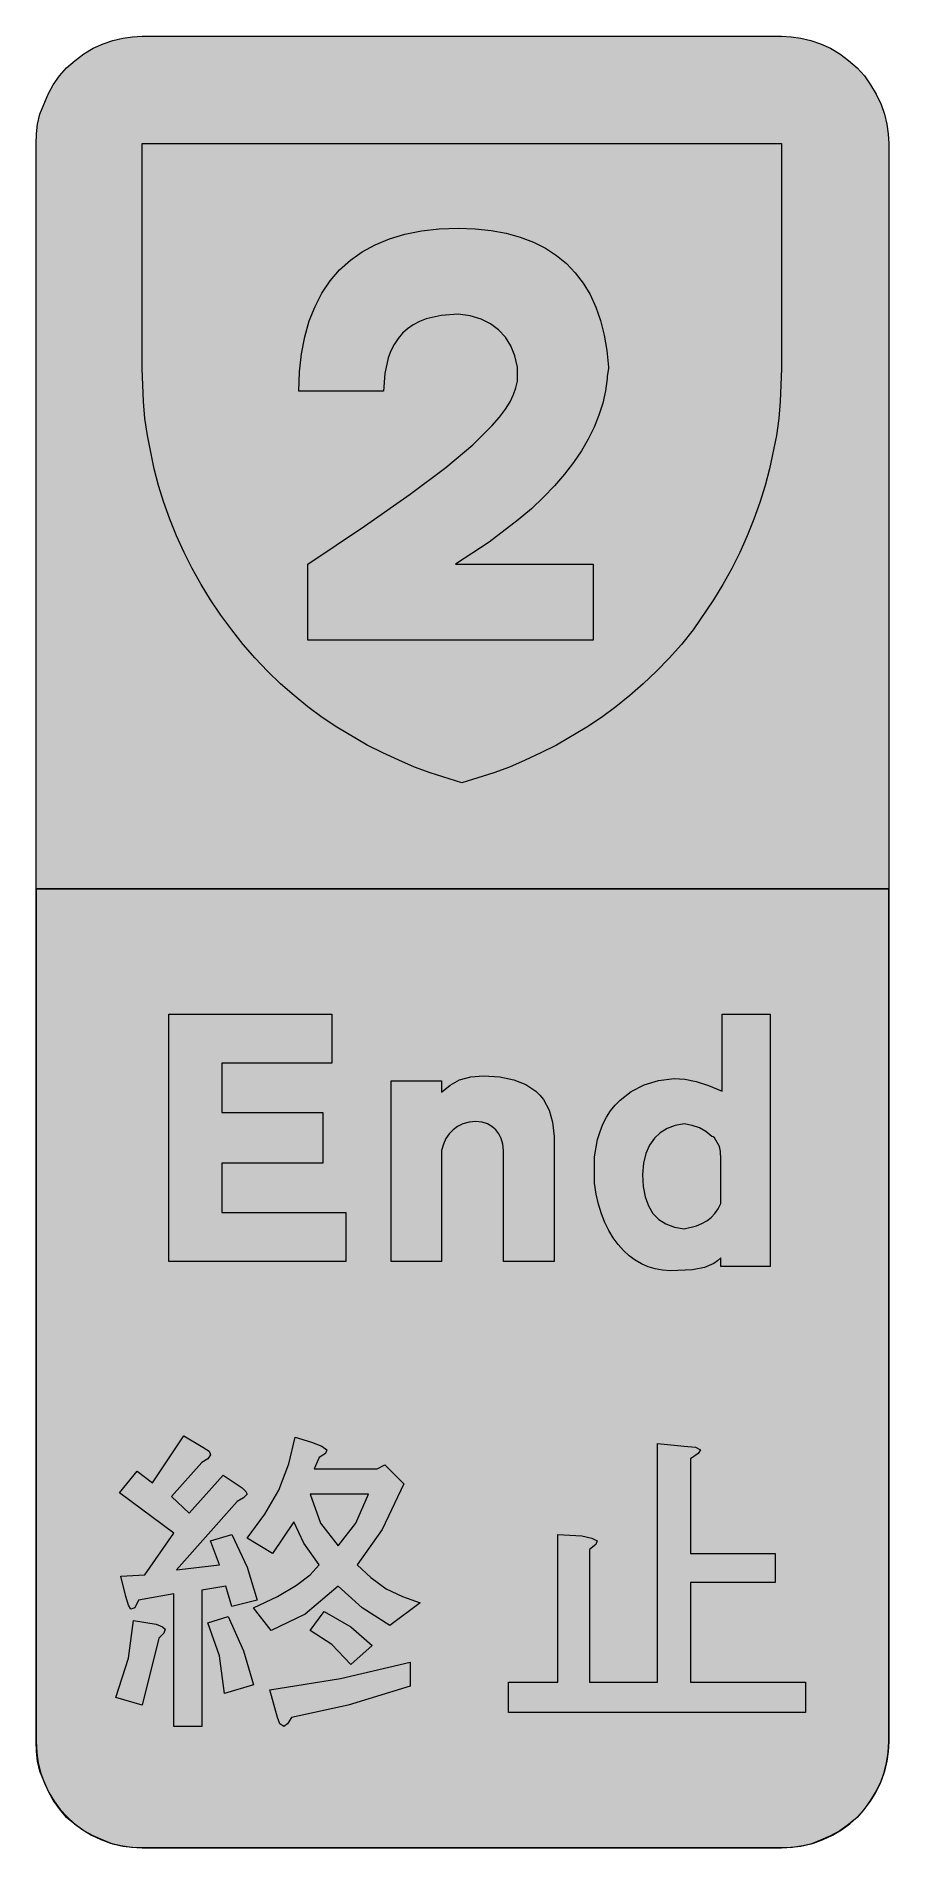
# Model space of a CAD drawing. Header units: metres. Extents: x 224 to 346, y 7 to 265.
import ezdxf

# ---------------------------------------------------------------- set-up
doc = ezdxf.new("R2010")
doc.units = ezdxf.units.M
for name, color, linetype, true_color in [('FILL_BLACK_000000', 7, 'Continuous', 0x000000), ('FILL_BLUE_0000FF', 7, 'Continuous', 0x0000ff), ('FILL_WHITE_FFFFFF', 7, 'Continuous', 0xffffff), ('FILL_YELLOW_FFFF00', 7, 'Continuous', 0xffff00), ('STROKE_BLUE_0000FF', 7, 'Continuous', 0x0000ff), ('STROKE_WHITE_FFFFFF', 7, 'Continuous', 0xffffff)]:
    doc.layers.add(name, color=color, linetype=linetype, true_color=true_color)

msp = doc.modelspace()

# ---------------------------------------------------------------- hatches: boundary and pattern name
at = {"layer": 'FILL_BLACK_000000', "true_color": 0x000000}
h = msp.add_hatch(color=7, dxfattribs=at)
h.dxf.hatch_style = 1
h.paths.add_polyline_path([(303.78, 189.72), (303.78, 178.92), (263.1, 178.92), (263.1, 189.72), (271.17, 195.13), (277.67, 199.7), (282.76, 203.53), (286.61, 206.75), (289.4, 209.48), (290.44, 210.69), (291.27, 211.82), (291.92, 212.88), (292.41, 213.89), (292.76, 214.87), (292.98, 215.82), (292.98, 217.8), (292.61, 219.4), (292.04, 220.83), (291.27, 222.07), (290.3, 223.13), (289.14, 224), (287.79, 224.66), (286.25, 225.12), (284.52, 225.36), (282.09, 225.19), (279.95, 224.69), (279, 224.31), (278.12, 223.84), (277.32, 223.29), (276.6, 222.66), (275.97, 221.88), (275.42, 221.04), (274.95, 220.12), (274.57, 219.13), (274.07, 216.91), (273.9, 214.38), (261.84, 214.38), (261.93, 217.13), (262.21, 219.72), (262.67, 222.14), (263.31, 224.39), (264.13, 226.47), (265.12, 228.37), (266.3, 230.1), (267.64, 231.66), (269.17, 233.04), (270.86, 234.24), (272.72, 235.26), (274.75, 236.1), (276.95, 236.75), (279.31, 237.22), (281.83, 237.51), (284.52, 237.6), (286.95, 237.52), (289.24, 237.28), (291.38, 236.88), (293.38, 236.33), (295.25, 235.62), (296.96, 234.75), (298.53, 233.73), (299.95, 232.56), (301.23, 231.24), (302.36, 229.76), (303.34, 228.14), (304.16, 226.36), (304.84, 224.44), (305.36, 222.37), (305.73, 220.16), (305.94, 217.8), (305.94, 217.62), (305.76, 216.54), (305.76, 216.18), (305.52, 214.43), (305.13, 212.7), (304.59, 210.97), (303.9, 209.26), (303.07, 207.56), (302.09, 205.88), (300.96, 204.21), (299.68, 202.55), (298.26, 200.9), (296.69, 199.26), (294.97, 197.64), (293.1, 196.03), (288.93, 192.85), (284.16, 189.72), (303.78, 189.72)])
h = msp.add_hatch(color=7, dxfattribs=at)
h.dxf.hatch_style = 1
h.paths.add_polyline_path([(250.86, 97.38), (268.5, 97.38), (268.5, 90.36), (243.3, 90.36), (243.3, 125.64), (266.52, 125.64), (266.52, 118.62), (250.86, 118.62), (250.86, 111.6), (265.26, 111.6), (265.26, 104.4), (250.86, 104.4), (250.86, 97.38)])
h = msp.add_hatch(color=7, dxfattribs=at)
h.dxf.hatch_style = 1
h.paths.add_polyline_path([(328.98, 125.64), (328.98, 89.64), (321.96, 89.64), (321.96, 90.9), (321.51, 90.46), (320.98, 90.09), (319.64, 89.53), (317.94, 89.2), (315.84, 89.1), (314.74, 89.06), (313.67, 89.13), (312.63, 89.32), (311.63, 89.62), (310.67, 90.04), (309.76, 90.56), (308.89, 91.19), (308.08, 91.94), (307.32, 92.78), (306.63, 93.73), (306, 94.78), (305.44, 95.93), (304.95, 97.19), (304.54, 98.54), (304.21, 99.98), (303.96, 101.52), (303.96, 105.3), (304.4, 107.78), (304.75, 108.91), (305.17, 109.95), (305.68, 110.93), (306.25, 111.82), (306.89, 112.64), (307.6, 113.38), (309.21, 114.62), (311.05, 115.55), (313.09, 116.17), (315.3, 116.46), (316.82, 116.36), (318.45, 116.03), (320.21, 115.47), (322.14, 114.66), (322.14, 125.64), (328.98, 125.64)])
h.paths.add_polyline_path([(321.94, 106.04), (321.78, 106.74), (321.06, 108), (320.88, 108.16), (320.7, 108.18), (319.85, 108.89), (318.92, 109.42), (317.89, 109.77), (316.74, 109.98), (315.46, 109.75), (314.32, 109.34), (313.33, 108.73), (312.49, 107.93), (311.81, 106.94), (311.3, 105.75), (310.96, 104.37), (310.8, 102.78), (310.89, 101.07), (311.17, 99.57), (311.64, 98.29), (312.28, 97.22), (313.12, 96.37), (314.14, 95.72), (315.35, 95.28), (316.74, 95.04), (318.49, 95.45), (319.26, 95.77), (319.96, 96.17), (320.58, 96.65), (321.12, 97.22), (321.58, 97.88), (321.96, 98.64), (321.96, 104.94), (321.94, 106.04)], flags=16)
h = msp.add_hatch(color=7, dxfattribs=at)
h.dxf.hatch_style = 1
h.paths.add_polyline_path([(291, 106.2), (290.88, 107.09), (290.66, 107.88), (290.33, 108.57), (289.9, 109.15), (289.35, 109.62), (288.7, 109.97), (287.93, 110.21), (287.04, 110.34), (286.08, 110.21), (285.22, 109.97), (284.46, 109.62), (283.8, 109.15), (283.24, 108.57), (282.79, 107.88), (282.43, 107.09), (282.18, 106.2), (282.18, 90.36), (274.98, 90.36), (274.98, 116.1), (282.18, 116.1), (282.18, 114.48), (283.37, 115.52), (284.7, 116.28), (286.34, 116.69), (288.12, 116.82), (290.46, 116.69), (292.48, 116.28), (294.19, 115.61), (295.59, 114.66), (296.18, 114.09), (296.69, 113.45), (297.49, 111.96), (297.99, 110.21), (298.2, 108.18), (298.2, 90.36), (291, 90.36), (291, 105.12), (291, 105.19), (291, 105.3), (291, 106.2)])
h = msp.add_hatch(color=7, dxfattribs=at)
h.dxf.hatch_style = 1
h.paths.add_polyline_path([(249.06, 63.36), (249.24, 62.82), (248.88, 62.28), (247.98, 61.74), (243.66, 56.88), (246.18, 54.54), (251.04, 59.94), (253.74, 58.14), (254.28, 57.6), (254.46, 57.24), (253.92, 56.7), (253.02, 56.16), (244.38, 46.44), (250.5, 47.16), (249.24, 50.58), (252.3, 51.48), (254.46, 46.8), (255.9, 42.12), (252.3, 41.22), (251.4, 44.1), (247.98, 43.56), (247.98, 24.12), (244.02, 24.12), (244.02, 43.02), (238.98, 42.12), (238.44, 41.04), (237.9, 40.86), (237.54, 41.4), (237.18, 42.66), (236.46, 45.54), (239.88, 45.72), (244.02, 51.66), (236.28, 57.42), (238.8, 60.48), (240.96, 58.86), (245.46, 65.52), (248.16, 63.9), (249.06, 63.36)])
h = msp.add_hatch(color=7, dxfattribs=at)
h.dxf.hatch_style = 1
h.paths.add_polyline_path([(265.8, 63.54), (265.62, 63), (264.72, 62.46), (264, 60.84), (273, 60.84), (274.08, 61.38), (276.78, 58.68), (273.72, 52.2), (270.12, 47.16), (272.1, 45.36), (274.26, 43.74), (276.6, 42.66), (279.12, 41.76), (274.8, 38.52), (270.84, 41.04), (267.42, 44.1), (262.74, 40.14), (257.88, 37.8), (255.36, 41.04), (258.78, 42.66), (261.48, 44.28), (263.46, 45.72), (264.72, 47.16), (262.56, 50.22), (261.12, 53.28), (258.06, 48.78), (254.46, 50.94), (256.98, 54.36), (258.96, 57.78), (260.4, 61.56), (261.3, 65.34), (263.64, 64.62), (265.08, 64.08), (265.8, 63.54)])
h.paths.add_polyline_path([(267.42, 49.86), (269.94, 53.1), (271.74, 57.24), (263.46, 57.24), (264.9, 53.1), (267.42, 49.86)], flags=16)
h = msp.add_hatch(color=7, dxfattribs=at)
h.dxf.hatch_style = 1
h.paths.add_polyline_path([(318.36, 63.9), (319.08, 63.54), (318.72, 63), (317.64, 62.28), (317.64, 48.78), (329.7, 48.78), (329.7, 44.64), (317.64, 44.64), (317.64, 30.42), (334.02, 30.42), (334.02, 26.1), (291.72, 26.1), (291.72, 30.42), (298.74, 30.42), (298.74, 51.48), (302.16, 51.3), (303.6, 50.94), (304.32, 50.58), (304.14, 50.04), (303.24, 49.32), (303.24, 30.42), (312.96, 30.42), (312.96, 64.44), (316.74, 64.08), (318.36, 63.9)])
h = msp.add_hatch(color=7, dxfattribs=at)
h.dxf.hatch_style = 1
h.paths.add_polyline_path([(242.4, 38.34), (242.76, 37.98), (242.58, 37.44), (241.86, 36.72), (239.52, 27.18), (235.74, 28.26), (237.54, 33.84), (238.26, 39.24), (241.5, 38.7), (242.4, 38.34)])
h = msp.add_hatch(color=7, dxfattribs=at)
h.dxf.hatch_style = 1
h.paths.add_polyline_path([(253.92, 34.92), (255.36, 30.06), (251.22, 28.8), (250.5, 34.2), (248.88, 38.88), (251.76, 39.78), (253.92, 34.92)])
h = msp.add_hatch(color=7, dxfattribs=at)
h.dxf.hatch_style = 1
h.paths.add_polyline_path([(269.22, 38.34), (272.28, 35.64), (269.22, 32.94), (266.52, 35.82), (263.46, 37.8), (265.44, 40.5), (269.22, 38.34)])
h = msp.add_hatch(color=7, dxfattribs=at)
h.dxf.hatch_style = 1
h.paths.add_polyline_path([(267.78, 30.96), (277.68, 33.3), (277.68, 29.88), (268.86, 27.18), (260.76, 25.38), (260.22, 24.48), (259.68, 24.12), (259.14, 24.48), (258.78, 25.38), (257.7, 29.34), (267.78, 30.96)])
at = {"layer": 'FILL_BLUE_0000FF', "true_color": 0x0000ff}
h = msp.add_hatch(color=7, dxfattribs=at)
h.dxf.hatch_style = 1
h.paths.add_polyline_path([(224.4, 249.66), (224.44, 251.04), (224.6, 252.45), (224.93, 253.86), (225.48, 255.24), (226.09, 256.69), (226.83, 258.05), (227.71, 259.32), (228.72, 260.46), (229.94, 261.5), (231.19, 262.44), (232.52, 263.24), (233.94, 263.88), (235.32, 264.35), (236.73, 264.69), (238.14, 264.89), (239.52, 264.96), (330.6, 264.96), (331.98, 264.89), (333.39, 264.69), (334.8, 264.35), (336.18, 263.88), (337.6, 263.24), (338.92, 262.44), (340.18, 261.5), (341.4, 260.46), (342.42, 259.32), (343.31, 258.05), (344.11, 256.69), (344.82, 255.24), (345.29, 253.86), (345.63, 252.45), (345.83, 251.04), (345.9, 249.66), (345.9, 143.46), (224.4, 143.46), (224.4, 249.66)])
at = {"layer": 'FILL_WHITE_FFFFFF', "true_color": 0xffffff}
h = msp.add_hatch(color=7, dxfattribs=at)
h.dxf.hatch_style = 1
h.paths.add_polyline_path([(345.9, 143.46), (345.9, 21.96), (345.83, 20.58), (345.63, 19.17), (345.29, 17.76), (344.82, 16.38), (344.11, 14.96), (343.31, 13.64), (342.42, 12.38), (341.4, 11.16), (340.18, 10.15), (338.92, 9.27), (337.6, 8.53), (336.18, 7.92), (334.8, 7.37), (333.39, 7.04), (331.98, 6.88), (330.6, 6.84), (239.52, 6.84), (238.14, 6.88), (236.73, 7.04), (235.32, 7.37), (233.94, 7.92), (232.52, 8.53), (231.19, 9.27), (229.94, 10.15), (228.72, 11.16), (227.71, 12.38), (226.83, 13.64), (226.09, 14.96), (225.48, 16.38), (224.93, 17.76), (224.6, 19.17), (224.44, 20.58), (224.4, 21.96), (224.4, 143.46), (345.9, 143.46)])
at = {"layer": 'FILL_YELLOW_FFFF00', "true_color": 0xffff00}
h = msp.add_hatch(color=7, dxfattribs=at)
h.dxf.hatch_style = 1
h.paths.add_polyline_path([(280.56, 160), (278.33, 160.83), (276.06, 161.82), (273.8, 162.83), (271.58, 163.96), (267.24, 166.5), (265.17, 167.9), (263.13, 169.4), (261.15, 171), (259.23, 172.69), (257.38, 174.47), (255.6, 176.35), (253.9, 178.31), (252.3, 180.36), (250.73, 182.48), (249.26, 184.64), (247.9, 186.86), (246.63, 189.11), (245.47, 191.41), (244.4, 193.75), (243.44, 196.13), (242.58, 198.54), (241.83, 200.94), (241.21, 203.31), (240.24, 208.08), (239.9, 210.51), (239.68, 212.92), (239.52, 217.62), (239.52, 249.66), (330.6, 249.66), (330.6, 217.62), (330.44, 212.92), (330.22, 210.51), (329.88, 208.08), (328.91, 203.31), (328.29, 200.94), (327.54, 198.54), (326.68, 196.13), (325.72, 193.75), (324.66, 191.41), (323.51, 189.11), (322.27, 186.86), (320.93, 184.64), (318, 180.36), (316.34, 178.31), (314.6, 176.35), (312.79, 174.47), (310.91, 172.69), (308.98, 171), (306.99, 169.4), (304.95, 167.9), (302.88, 166.5), (298.54, 163.96), (296.32, 162.83), (294.06, 161.82), (291.87, 160.83), (289.63, 160), (285.06, 158.58), (280.56, 160)])

# ---------------------------------------------------------------- linework, layer by layer
at = {"layer": 'FILL_BLACK_000000', "lineweight": 0, "true_color": 0x000000}
for points in [[(303.78, 189.72), (303.78, 178.92), (263.1, 178.92), (263.1, 189.72), (271.17, 195.13), (277.67, 199.7), (282.76, 203.53), (286.61, 206.75), (289.4, 209.48), (290.44, 210.69), (291.27, 211.82), (291.92, 212.88), (292.41, 213.89), (292.76, 214.87), (292.98, 215.82), (292.98, 217.8), (292.61, 219.4), (292.04, 220.83), (291.27, 222.07), (290.3, 223.13), (289.14, 224), (287.79, 224.66), (286.25, 225.12), (284.52, 225.36), (282.09, 225.19), (279.95, 224.69), (279, 224.31), (278.12, 223.84), (277.32, 223.29), (276.6, 222.66), (275.97, 221.88), (275.42, 221.04), (274.95, 220.12), (274.57, 219.13), (274.07, 216.91), (273.9, 214.38), (261.84, 214.38), (261.93, 217.13), (262.21, 219.72), (262.67, 222.14), (263.31, 224.39), (264.13, 226.47), (265.12, 228.37), (266.3, 230.1), (267.64, 231.66), (269.17, 233.04), (270.86, 234.24), (272.72, 235.26), (274.75, 236.1), (276.95, 236.75), (279.31, 237.22), (281.83, 237.51), (284.52, 237.6), (286.95, 237.52), (289.24, 237.28), (291.38, 236.88), (293.38, 236.33), (295.25, 235.62), (296.96, 234.75), (298.53, 233.73), (299.95, 232.56), (301.23, 231.24), (302.36, 229.76), (303.34, 228.14), (304.16, 226.36), (304.84, 224.44), (305.36, 222.37), (305.73, 220.16), (305.94, 217.8), (305.94, 217.62), (305.76, 216.54), (305.76, 216.18), (305.52, 214.43), (305.13, 212.7), (304.59, 210.97), (303.9, 209.26), (303.07, 207.56), (302.09, 205.88), (300.96, 204.21), (299.68, 202.55), (298.26, 200.9), (296.69, 199.26), (294.97, 197.64), (293.1, 196.03), (288.93, 192.85), (284.16, 189.72)], [(250.86, 97.38), (268.5, 97.38), (268.5, 90.36), (243.3, 90.36), (243.3, 125.64), (266.52, 125.64), (266.52, 118.62), (250.86, 118.62), (250.86, 111.6), (265.26, 111.6), (265.26, 104.4), (250.86, 104.4)], [(328.98, 125.64), (328.98, 89.64), (321.96, 89.64), (321.96, 90.9), (321.51, 90.46), (320.98, 90.09), (319.64, 89.53), (317.94, 89.2), (315.84, 89.1), (314.74, 89.06), (313.67, 89.13), (312.63, 89.32), (311.63, 89.62), (310.67, 90.04), (309.76, 90.56), (308.89, 91.19), (308.08, 91.94), (307.32, 92.78), (306.63, 93.73), (306, 94.78), (305.44, 95.93), (304.95, 97.19), (304.54, 98.54), (304.21, 99.98), (303.96, 101.52), (303.96, 105.3), (304.4, 107.78), (304.75, 108.91), (305.17, 109.95), (305.68, 110.93), (306.25, 111.82), (306.89, 112.64), (307.6, 113.38), (309.21, 114.62), (311.05, 115.55), (313.09, 116.17), (315.3, 116.46), (316.82, 116.36), (318.45, 116.03), (320.21, 115.47), (322.14, 114.66), (322.14, 125.64)], [(291, 106.2), (290.88, 107.09), (290.66, 107.88), (290.33, 108.57), (289.9, 109.15), (289.35, 109.62), (288.7, 109.97), (287.93, 110.21), (287.04, 110.34), (286.08, 110.21), (285.22, 109.97), (284.46, 109.62), (283.8, 109.15), (283.24, 108.57), (282.79, 107.88), (282.43, 107.09), (282.18, 106.2), (282.18, 90.36), (274.98, 90.36), (274.98, 116.1), (282.18, 116.1), (282.18, 114.48), (283.37, 115.52), (284.7, 116.28), (286.34, 116.69), (288.12, 116.82), (290.46, 116.69), (292.48, 116.28), (294.19, 115.61), (295.59, 114.66), (296.18, 114.09), (296.69, 113.45), (297.49, 111.96), (297.99, 110.21), (298.2, 108.18), (298.2, 90.36), (291, 90.36), (291, 105.12), (291, 105.19), (291, 105.3)], [(321.94, 106.04), (321.78, 106.74), (321.06, 108), (320.88, 108.16), (320.7, 108.18), (319.85, 108.89), (318.92, 109.42), (317.89, 109.77), (316.74, 109.98), (315.46, 109.75), (314.32, 109.34), (313.33, 108.73), (312.49, 107.93), (311.81, 106.94), (311.3, 105.75), (310.96, 104.37), (310.8, 102.78), (310.89, 101.07), (311.17, 99.57), (311.64, 98.29), (312.28, 97.22), (313.12, 96.37), (314.14, 95.72), (315.35, 95.28), (316.74, 95.04), (318.49, 95.45), (319.26, 95.77), (319.96, 96.17), (320.58, 96.65), (321.12, 97.22), (321.58, 97.88), (321.96, 98.64), (321.96, 104.94)], [(249.06, 63.36), (249.24, 62.82), (248.88, 62.28), (247.98, 61.74), (243.66, 56.88), (246.18, 54.54), (251.04, 59.94), (253.74, 58.14), (254.28, 57.6), (254.46, 57.24), (253.92, 56.7), (253.02, 56.16), (244.38, 46.44), (250.5, 47.16), (249.24, 50.58), (252.3, 51.48), (254.46, 46.8), (255.9, 42.12), (252.3, 41.22), (251.4, 44.1), (247.98, 43.56), (247.98, 24.12), (244.02, 24.12), (244.02, 43.02), (238.98, 42.12), (238.44, 41.04), (237.9, 40.86), (237.54, 41.4), (237.18, 42.66), (236.46, 45.54), (239.88, 45.72), (244.02, 51.66), (236.28, 57.42), (238.8, 60.48), (240.96, 58.86), (245.46, 65.52), (248.16, 63.9)], [(265.8, 63.54), (265.62, 63), (264.72, 62.46), (264, 60.84), (273, 60.84), (274.08, 61.38), (276.78, 58.68), (273.72, 52.2), (270.12, 47.16), (272.1, 45.36), (274.26, 43.74), (276.6, 42.66), (279.12, 41.76), (274.8, 38.52), (270.84, 41.04), (267.42, 44.1), (262.74, 40.14), (257.88, 37.8), (255.36, 41.04), (258.78, 42.66), (261.48, 44.28), (263.46, 45.72), (264.72, 47.16), (262.56, 50.22), (261.12, 53.28), (258.06, 48.78), (254.46, 50.94), (256.98, 54.36), (258.96, 57.78), (260.4, 61.56), (261.3, 65.34), (263.64, 64.62), (265.08, 64.08)], [(318.36, 63.9), (319.08, 63.54), (318.72, 63), (317.64, 62.28), (317.64, 48.78), (329.7, 48.78), (329.7, 44.64), (317.64, 44.64), (317.64, 30.42), (334.02, 30.42), (334.02, 26.1), (291.72, 26.1), (291.72, 30.42), (298.74, 30.42), (298.74, 51.48), (302.16, 51.3), (303.6, 50.94), (304.32, 50.58), (304.14, 50.04), (303.24, 49.32), (303.24, 30.42), (312.96, 30.42), (312.96, 64.44), (316.74, 64.08)], [(267.42, 49.86), (269.94, 53.1), (271.74, 57.24), (263.46, 57.24), (264.9, 53.1)], [(242.4, 38.34), (242.76, 37.98), (242.58, 37.44), (241.86, 36.72), (239.52, 27.18), (235.74, 28.26), (237.54, 33.84), (238.26, 39.24), (241.5, 38.7)], [(253.92, 34.92), (255.36, 30.06), (251.22, 28.8), (250.5, 34.2), (248.88, 38.88), (251.76, 39.78)], [(269.22, 38.34), (272.28, 35.64), (269.22, 32.94), (266.52, 35.82), (263.46, 37.8), (265.44, 40.5)], [(267.78, 30.96), (277.68, 33.3), (277.68, 29.88), (268.86, 27.18), (260.76, 25.38), (260.22, 24.48), (259.68, 24.12), (259.14, 24.48), (258.78, 25.38), (257.7, 29.34)]]:
    msp.add_lwpolyline(points, close=True, dxfattribs=at)
at = {"layer": 'FILL_BLUE_0000FF', "lineweight": 0, "true_color": 0x0000ff}
msp.add_lwpolyline([(224.4, 249.66), (224.44, 251.04), (224.6, 252.45), (224.93, 253.86), (225.48, 255.24), (226.09, 256.69), (226.83, 258.05), (227.71, 259.32), (228.72, 260.46), (229.94, 261.5), (231.19, 262.44), (232.52, 263.24), (233.94, 263.88), (235.32, 264.35), (236.73, 264.69), (238.14, 264.89), (239.52, 264.96), (330.6, 264.96), (331.98, 264.89), (333.39, 264.69), (334.8, 264.35), (336.18, 263.88), (337.6, 263.24), (338.92, 262.44), (340.18, 261.5), (341.4, 260.46), (342.42, 259.32), (343.31, 258.05), (344.11, 256.69), (344.82, 255.24), (345.29, 253.86), (345.63, 252.45), (345.83, 251.04), (345.9, 249.66), (345.9, 143.46), (224.4, 143.46)], close=True, dxfattribs=at)
at = {"layer": 'FILL_WHITE_FFFFFF', "lineweight": 0, "true_color": 0xffffff}
msp.add_lwpolyline([(345.9, 143.46), (345.9, 21.96), (345.83, 20.58), (345.63, 19.17), (345.29, 17.76), (344.82, 16.38), (344.11, 14.96), (343.31, 13.64), (342.42, 12.38), (341.4, 11.16), (340.18, 10.15), (338.92, 9.27), (337.6, 8.53), (336.18, 7.92), (334.8, 7.37), (333.39, 7.04), (331.98, 6.88), (330.6, 6.84), (239.52, 6.84), (238.14, 6.88), (236.73, 7.04), (235.32, 7.37), (233.94, 7.92), (232.52, 8.53), (231.19, 9.27), (229.94, 10.15), (228.72, 11.16), (227.71, 12.38), (226.83, 13.64), (226.09, 14.96), (225.48, 16.38), (224.93, 17.76), (224.6, 19.17), (224.44, 20.58), (224.4, 21.96), (224.4, 143.46)], close=True, dxfattribs=at)
at = {"layer": 'FILL_YELLOW_FFFF00', "lineweight": 0, "true_color": 0xffff00}
msp.add_lwpolyline([(280.56, 160), (278.33, 160.83), (276.06, 161.82), (273.8, 162.83), (271.58, 163.96), (267.24, 166.5), (265.17, 167.9), (263.13, 169.4), (261.15, 171), (259.23, 172.69), (257.38, 174.47), (255.6, 176.35), (253.9, 178.31), (252.3, 180.36), (250.73, 182.48), (249.26, 184.64), (247.9, 186.86), (246.63, 189.11), (245.47, 191.41), (244.4, 193.75), (243.44, 196.13), (242.58, 198.54), (241.83, 200.94), (241.21, 203.31), (240.24, 208.08), (239.9, 210.51), (239.68, 212.92), (239.52, 217.62), (239.52, 249.66), (330.6, 249.66), (330.6, 217.62), (330.44, 212.92), (330.22, 210.51), (329.88, 208.08), (328.91, 203.31), (328.29, 200.94), (327.54, 198.54), (326.68, 196.13), (325.72, 193.75), (324.66, 191.41), (323.51, 189.11), (322.27, 186.86), (320.93, 184.64), (318, 180.36), (316.34, 178.31), (314.6, 176.35), (312.79, 174.47), (310.91, 172.69), (308.98, 171), (306.99, 169.4), (304.95, 167.9), (302.88, 166.5), (298.54, 163.96), (296.32, 162.83), (294.06, 161.82), (291.87, 160.83), (289.63, 160), (285.06, 158.58)], close=True, dxfattribs=at)
at = {"layer": 'STROKE_BLUE_0000FF', "lineweight": 0, "true_color": 0x0000ff}
for points in [[(224.4, 143.46), (224.4, 21.96)], [(345.9, 21.96), (345.9, 143.46)], [(224.4, 21.96), (224.48, 20.4), (224.7, 18.88), (225.07, 17.42), (225.57, 16.03), (226.2, 14.7), (226.95, 13.46), (227.82, 12.3), (228.79, 11.23), (229.86, 10.26), (231.02, 9.39), (232.26, 8.64), (233.59, 8.01), (234.98, 7.51), (236.44, 7.14), (237.96, 6.92), (239.52, 6.84)], [(330.6, 6.84), (332.17, 6.92), (333.69, 7.14), (335.15, 7.51), (336.56, 8.01), (337.9, 8.64), (339.16, 9.39), (340.34, 10.26), (341.42, 11.23), (342.41, 12.3), (343.29, 13.46), (344.06, 14.7), (344.7, 16.03), (345.21, 17.42), (345.59, 18.88), (345.82, 20.4), (345.9, 21.96)], [(239.52, 6.84), (330.6, 6.84)]]:
    msp.add_lwpolyline(points, dxfattribs=at)
at = {"layer": 'STROKE_WHITE_FFFFFF', "lineweight": 0, "true_color": 0xffffff}
msp.add_lwpolyline([(224.4, 143.46), (345.9, 143.46)], dxfattribs=at)

doc.saveas('drawing.dxf')
